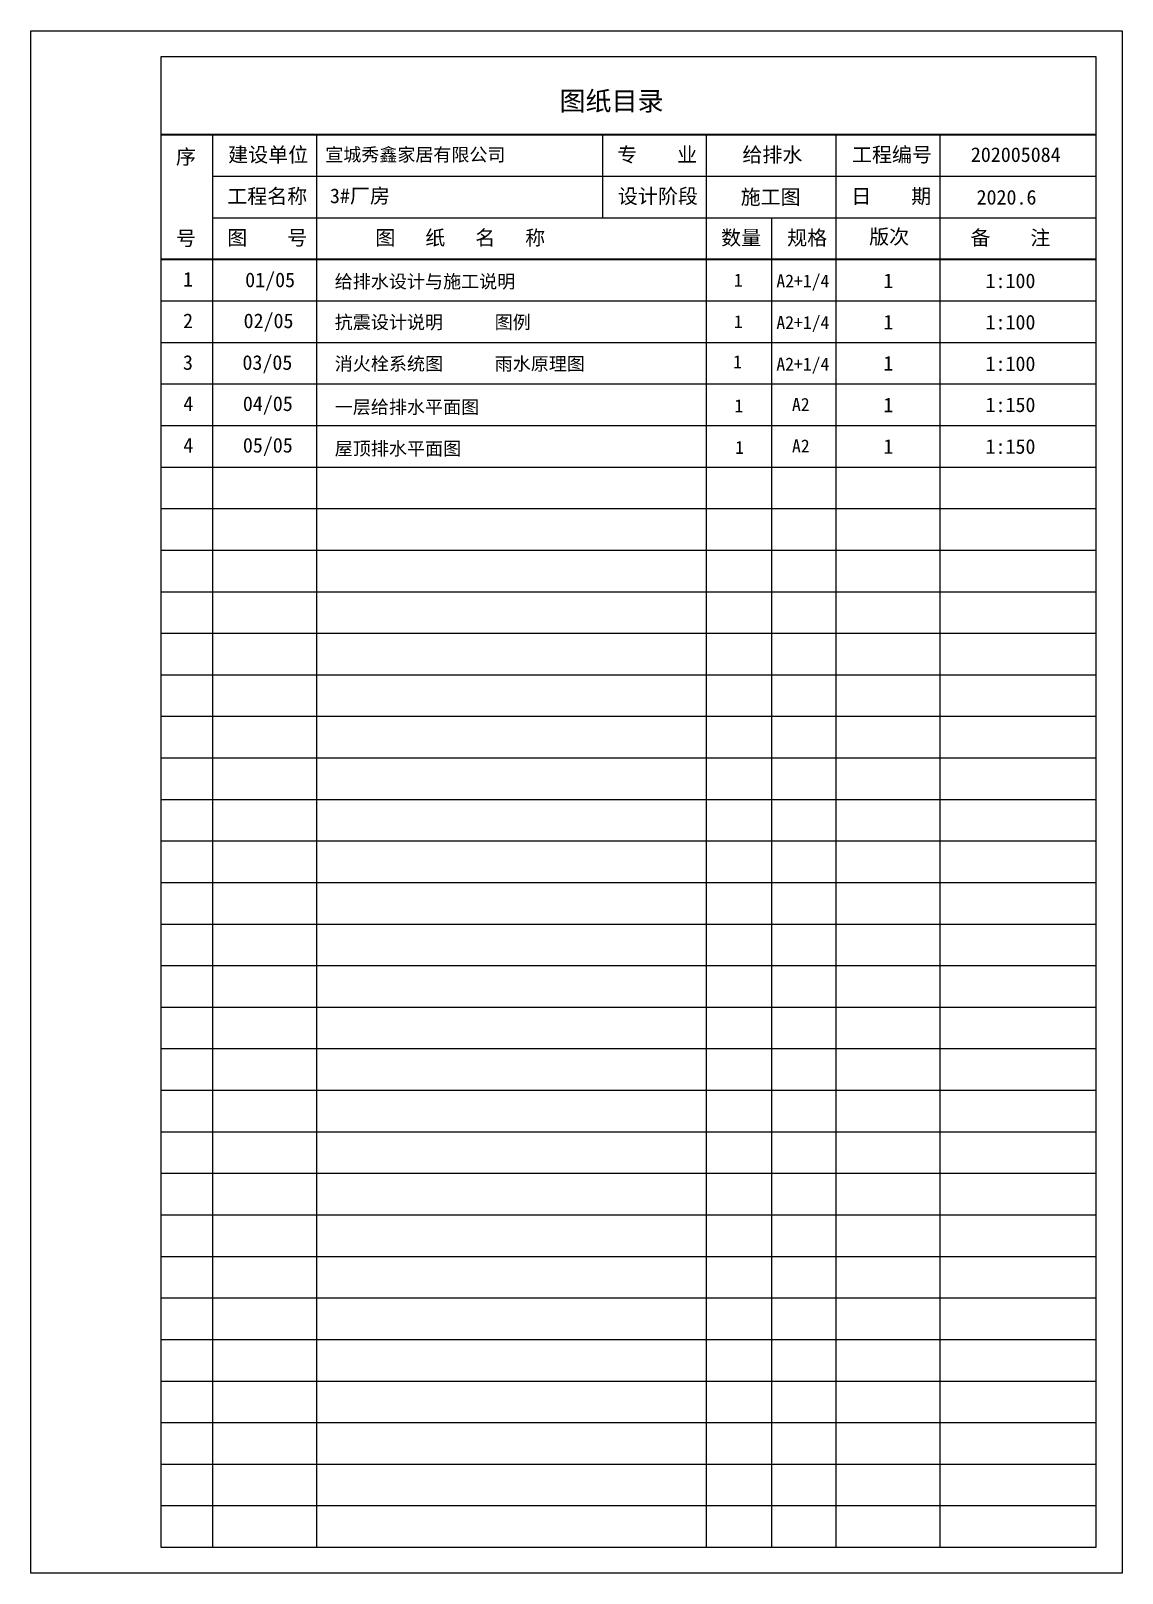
# Model space of a CAD drawing. Extents: x -427546 to -314919, y 698702 to 968782.
# Drawn here: x -341240 to -314919, y 931558 to 968782 of the extents above; entities that cross this region are included whole.
import ezdxf
from ezdxf.enums import TextEntityAlignment as Align

# ---------------------------------------------------------------- set-up
doc = ezdxf.new("R2010")
doc.units = 0
doc.header["$LTSCALE"] = 1000
doc.header["$MEASUREMENT"] = 0
doc.layers.get('0').update_dxf_attribs({"linetype": 'CONTINUOUS'})
doc.layers.add('PUB_TEXT', color=7, linetype='CONTINUOUS')
doc.layers.add('PUB_TITLE', color=4, linetype='CONTINUOUS')
doc.styles.add('-宋体', font='', dxfattribs={"width": 0.9})
doc.styles.add('DIM_FONT', font='SIMPLEX.shx', dxfattribs={"width": 0.7})
doc.styles.add('HZ2', font='simhei.ttf')
doc.styles.get('-宋体').set_extended_font_data('NSimSun')

msp = doc.modelspace()

# ---------------------------------------------------------------- linework, layer by layer
at = {"layer": 'PUB_TITLE', "color": 4}
for p, q in [((-341240, 968782.3), (-314919.5, 968782.3)), ((-314919.5, 968782.3), (-314919.5, 931557.6)), ((-315546.2, 968155.7), (-338106.6, 968155.7)), ((-338106.6, 968155.7), (-338106.6, 932184.3)), ((-315546.2, 932184.3), (-315546.2, 968155.7)), ((-336853.3, 932184.3), (-336853.3, 966275.6)), ((-334346.5, 932184.3), (-334346.5, 966275.6)), ((-324946.4, 932184.3), (-324946.4, 966275.6)), ((-321813, 932184.3), (-321813, 966275.6)), ((-319306.2, 932184.3), (-319306.2, 966275.6)), ((-336853.3, 965272.9), (-315546.2, 965272.9)), ((-336853.3, 964270.2), (-315546.2, 964270.2)), ((-323379.7, 964270.2), (-323379.7, 932184.3)), ((-338106.6, 962264.9), (-315546.2, 962264.9)), ((-338106.6, 961262.2), (-315546.2, 961262.2)), ((-338106.6, 961262.2), (-315546.2, 961262.2)), ((-338106.6, 960259.5), (-315546.2, 960259.5)), ((-338106.6, 960259.5), (-315546.2, 960259.5)), ((-338106.6, 959256.8), (-315546.2, 959256.8)), ((-338106.6, 958254.1), (-315546.2, 958254.1)), ((-338106.6, 958254.1), (-315546.2, 958254.1)), ((-338106.6, 957251.4), (-315546.2, 957251.4)), ((-338106.6, 956248.7), (-315546.2, 956248.7)), ((-338106.6, 956248.7), (-315546.2, 956248.7)), ((-338106.6, 955246.1), (-315546.2, 955246.1)), ((-338106.6, 954243.4), (-315546.2, 954243.4)), ((-338106.6, 953240.7), (-315546.2, 953240.7)), ((-338106.6, 952238), (-315546.2, 952238)), ((-338106.6, 951235.3), (-315546.2, 951235.3)), ((-338106.6, 950232.6), (-315546.2, 950232.6)), ((-338106.6, 949229.9), (-315546.2, 949229.9)), ((-338106.6, 948227.2), (-315546.2, 948227.2)), ((-338106.6, 947224.6), (-315546.2, 947224.6)), ((-338106.6, 946221.9), (-315546.2, 946221.9)), ((-338106.6, 945219.2), (-315546.2, 945219.2)), ((-338106.6, 944216.5), (-315546.2, 944216.5)), ((-338106.6, 943213.8), (-315546.2, 943213.8)), ((-338106.6, 942211.1), (-315546.2, 942211.1)), ((-338106.6, 941208.4), (-315546.2, 941208.4)), ((-338106.6, 940205.7), (-315546.2, 940205.7)), ((-338106.6, 939203.1), (-315546.2, 939203.1)), ((-338106.6, 938200.4), (-315546.2, 938200.4)), ((-338106.6, 937197.7), (-315546.2, 937197.7)), ((-338106.6, 936195), (-315546.2, 936195)), ((-338106.6, 935192.3), (-315546.2, 935192.3)), ((-338106.6, 934189.6), (-315546.2, 934189.6)), ((-338106.6, 933186.9), (-315546.2, 933186.9)), ((-338106.6, 932184.3), (-315546.2, 932184.3)), ((-314919.5, 931557.6), (-341240, 931557.6))]:
    msp.add_line(p, q, dxfattribs=at)
at = {"layer": 'PUB_TITLE', "color": 7}
msp.add_line((-327453.1, 966275.6), (-327453.1, 964270.2), dxfattribs=at)
at = {"layer": 'PUB_TITLE', "color": 4}
msp.add_lwpolyline([(-341240, 968782.3), (-314919.5, 968782.3), (-314919.5, 931557.6), (-341240, 931557.6)], close=True, dxfattribs=at)
at = {"layer": 'PUB_TITLE', "color": 4, "const_width": 50.1}
for points in [[(-338106.6, 966275.6), (-315546.2, 966275.6)], [(-338106.6, 963267.6), (-315546.2, 963267.6)]]:
    msp.add_lwpolyline(points, dxfattribs=at)

# ---------------------------------------------------------------- texts
at = {"color": 7, "style": 'DIM_FONT', "width": 0.8, "flags": 9}
for tag, s in [('YSIZE', '1000'), ('XSIZE', '3000')]:
    msp.add_attdef(tag, (-334346.5, 965272.9), s, height=0.627, dxfattribs=at)
at = {"layer": 'PUB_TEXT', "color": 7}
for s, height, style, p in [('图纸目录', 459.87, 'HZ2', (-328490.1, 966860.5)), ('建设单位', 353.75, 'HZ2', (-336481.6, 965617.6)), ('宣城秀鑫家居有限公司', 318.37, 'HZ2', (-334137.8, 965635.8)), ('专    业', 353.75, 'HZ2', (-327097.1, 965617.6)), ('给排水', 353.75, 'HZ2', (-324079.1, 965617.6)), ('工程编号', 353.75, 'HZ2', (-321437, 965617.6)), ('202005084', 353.75, 'HZ2', (-318568.2, 965617.6)), ('工程名称', 353.75, 'HZ2', (-336504.9, 964614.9)), ('3#厂房', 353.75, 'HZ2', (-334026.9, 964623.5)), ('设计阶段', 353.75, 'HZ2', (-327081.4, 964614.9)), ('施工图', 353.75, 'HZ2', (-324121.2, 964595.3)), ('日    期', 353.75, 'HZ2', (-321452.3, 964614.9)), ('图    号', 353.75, 'HZ2', (-336502.3, 963612.2)), ('图   纸   名   称', 353.748, 'HZ2', (-332931.3, 963612.2)), ('数量', 353.75, 'HZ2', (-324590.9, 963612.2)), ('规格', 353.75, 'HZ2', (-322998.3, 963612.2)), ('版次', 353.75, 'HZ2', (-321021, 963636.7)), ('备    注', 353.75, 'HZ2', (-318577.5, 963612.2)), ('1', 353.7, 'HZ2', (-337568.7, 962609.5)), ('01/05', 353.75, 'HZ2', (-336071, 962595.2)), ('给排水设计与施工说明', 319.26, 'HZ2', (-333911.4, 962574.1)), ('1', 313.3, '-宋体', (-324283.1, 962609.5)), ('A2+1/4', 313.34, '-宋体', (-323259.5, 962588.9)), ('1', 353.7, 'HZ2', (-320678.5, 962573.1)), ('1:100', 353.75, 'HZ2', (-318214.1, 962573.1)), ('2', 353.7, 'HZ2', (-337568.7, 961606.9)), ('02/05', 353.75, 'HZ2', (-336109.2, 961606.9)), ('抗震设计说明', 319.26, 'HZ2', (-333911.4, 961591.1)), ('图例', 319.26, 'HZ2', (-330053.4, 961591.1)), ('1', 313.3, '-宋体', (-324283.1, 961606.9)), ('A2+1/4', 313.34, '-宋体', (-323259.5, 961586.2)), ('1', 353.7, 'HZ2', (-320678.5, 961574.6)), ('1:100', 353.75, 'HZ2', (-318214.1, 961574.6)), ('3', 353.7, 'HZ2', (-337571.6, 960600.6)), ('03/05', 353.75, 'HZ2', (-336137, 960600.6)), ('消火栓系统图', 319.26, 'HZ2', (-333911.4, 960588.4)), ('雨水原理图', 319.26, 'HZ2', (-330053.4, 960588.4)), ('1', 313.3, '-宋体', (-324303.4, 960637.2)), ('A2+1/4', 313.34, '-宋体', (-323259.5, 960583.5)), ('1', 353.7, 'HZ2', (-320678.5, 960582.3)), ('1:100', 353.75, 'HZ2', (-318214.1, 960572)), ('4', 353.7, 'HZ2', (-337563.1, 959606.3)), ('04/05', 353.75, 'HZ2', (-336126.5, 959606.3)), ('一层给排水平面图', 319.26, 'HZ2', (-333911.4, 959543.4)), ('1', 313.3, '-宋体', (-324270.4, 959578.4)), ('A2', 313.34, '-宋体', (-322882.5, 959609.3)), ('1', 353.7, 'HZ2', (-320678.5, 959576.8)), ('1:150', 353.75, 'HZ2', (-318214.1, 959579.6)), ('4', 353.7, 'HZ2', (-337563.1, 958603.6)), ('05/05', 353.75, 'HZ2', (-336126.5, 958603.6)), ('A2', 313.34, '-宋体', (-322882.5, 958606.6)), ('1', 353.7, 'HZ2', (-320678.5, 958574.1)), ('1:150', 353.75, 'HZ2', (-318214.1, 958574.1)), ('屋顶排水平面图', 319.26, 'HZ2', (-333911.4, 958540.7)), ('1', 313.3, '-宋体', (-324253, 958573.2))]:
    msp.add_text(s, height=height, dxfattribs=dict(at, style=style)).set_placement(p)
at = {"layer": 'PUB_TEXT', "color": 7, "style": 'HZ2'}
for s, height, p in [('序', 353.7, (-337498.7, 965749.2)), ('2020.6', 353.75, (-317708.5, 964763.2)), ('号', 353.7, (-337498.7, 963775.2))]:
    msp.add_text(s, height=height, dxfattribs=at).set_placement(p, align=Align.MIDDLE)

doc.saveas('drawing.dxf')
